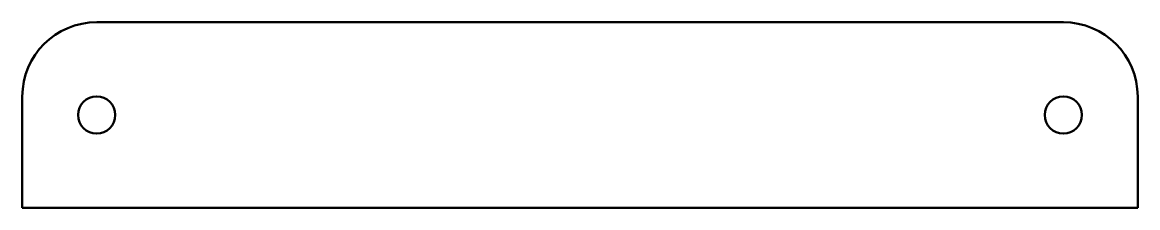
# Model space of a CAD drawing. Header units: millimetres. Extents: x -30 to 205, y -5 to 504.
# Drawn here: x -30 to 30, y -5 to 5 of the extents above.
import ezdxf

# ---------------------------------------------------------------- set-up
doc = ezdxf.new("R2010")
doc.units = ezdxf.units.MM
doc.layers.add('Visible (ANSI)', color=7, linetype='Continuous', lineweight=50)

msp = doc.modelspace()

# ---------------------------------------------------------------- linework, layer by layer
at = {"layer": 'Visible (ANSI)'}
for p, q in [((26, 5), (-26, 5)), ((-30, 1), (-30, -5)), ((30, -5), (30, 1)), ((-30, -5), (30, -5))]:
    msp.add_line(p, q, dxfattribs=at)
for centre in [(-26, 0), (26, 0)]:
    msp.add_circle(centre, 1, dxfattribs=at)
for centre, start, end in [((-26, 1), 90, 180), ((26, 1), 0, 90)]:
    msp.add_arc(centre, 4, start, end, dxfattribs=at)

doc.saveas('drawing.dxf')
